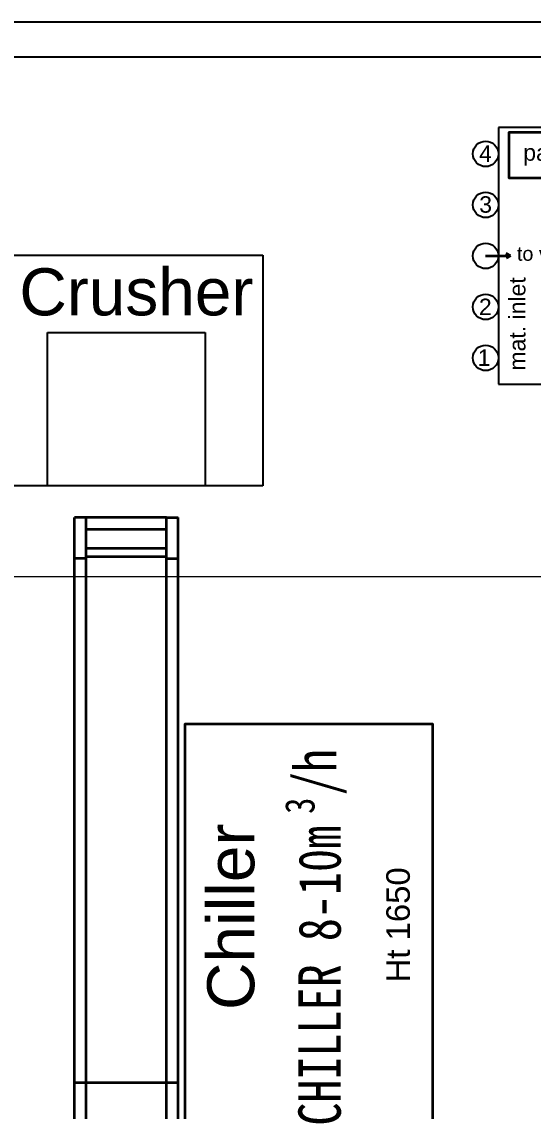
# Model space of a CAD drawing. Header units: millimetres. Extents: x -1052 to 3351, y 0 to 2015.
# Drawn here: x -415.2 to -383, y 1735.9 to 1804.3 of the extents above; entities that cross this region are included whole.
import ezdxf

# ---------------------------------------------------------------- set-up
doc = ezdxf.new("R2010")
doc.units = ezdxf.units.MM
for name, color, linetype, lineweight in [('5剖面线层', 2, 'Continuous', 18), ('7标注层', 7, 'Continuous', 18), ('AM_0', 7, 'Continuous', 25), ('AM_6', 2, 'Continuous', 35), ('AM_8', 7, 'Continuous', 15)]:
    doc.layers.add(name, color=color, linetype=linetype, lineweight=lineweight)
doc.layers.add('TITLE', color=7, linetype='Continuous')
doc.styles.add('PC_TEXTSTYLE', font='', dxfattribs={"width": 0.8})
doc.styles.get("Standard").update_dxf_attribs({"font": 'arial.ttf'})
doc.styles.get('PC_TEXTSTYLE').set_extended_font_data('宋体')

# ---------------------------------------------------------------- blocks, each defined once
blk = doc.blocks.new('*X878')
at = {"layer": '7标注层', "char_height": 180, "attachment_point": 1, "style": 'PC_TEXTSTYLE'}
for s, insert, width in [('{\\H0.7x;\\C3;3}', (-222607.8, 129196.4), 143.36), ('{\\H1.00002x;\\C3;/h}', (-222529, 129158.4), 3189.768), ('{\\C3;CHILLER 8-10m}', (-223932.6, 129139.4), 3189.768), ('{\\H0.7x;\\C3; }', (-222607.8, 129028.4), 143.36)]:
    blk.add_mtext(s, dxfattribs=dict(at, insert=insert, width=width))

msp = doc.modelspace()

# ---------------------------------------------------------------- linework, layer by layer
at = {"color": 7, "linetype": 'Continuous', "lineweight": 35}
for p, q in [((-411.1139, 1773.1857), (-411.8535, 1773.1857)), ((-411.8535, 1770.6195), (-411.8535, 1773.1857)), ((-406.0847, 1773.1857), (-411.1139, 1773.1857)), ((-411.1139, 1770.6195), (-411.1139, 1773.1857)), ((-406.0847, 1770.6195), (-406.0847, 1773.1857)), ((-406.0847, 1773.1857), (-405.3451, 1773.1857)), ((-405.3451, 1770.6195), (-405.3451, 1773.1857)), ((-411.1139, 1772.4461), (-406.0847, 1772.4461)), ((-411.1139, 1771.2628), (-406.0847, 1771.2628)), ((-411.1139, 1770.6195), (-411.8535, 1770.6195)), ((-411.8535, 1696.0653), (-411.8535, 1770.6195)), ((-411.1139, 1770.7398), (-406.0847, 1770.7398)), ((-411.1139, 1696.0653), (-411.1139, 1770.6195)), ((-406.0847, 1770.6195), (-405.3451, 1770.6195)), ((-406.0847, 1696.0653), (-406.0847, 1770.6195)), ((-405.3451, 1696.0653), (-405.3451, 1770.6195)), ((-411.8535, 1737.682), (-405.3451, 1737.682))]:
    msp.add_line(p, q, dxfattribs=at)
msp.add_lwpolyline([(-313.1985, 1804.3371), (-313.1985, 1802.1182), (-445.1267, 1802.1178), (-445.1267, 1804.3366)], close=True)
at = {"layer": 'AM_0'}
for p, q in [((-360.23, 1797.6902), (-385.2282, 1797.6902)), ((-385.2282, 1797.6902), (-385.2282, 1781.5672)), ((-417.1785, 1789.6756), (-400.02, 1789.6756)), ((-400.02, 1789.6756), (-400.02, 1775.1797)), ((-413.5545, 1775.1797), (-413.5545, 1784.8239)), ((-413.5545, 1784.8239), (-403.644, 1784.8239)), ((-403.644, 1784.8239), (-403.644, 1775.1797)), ((-385.2282, 1781.5672), (-360.23, 1781.5672)), ((-400.02, 1775.1797), (-417.1785, 1775.1797)), ((-403.644, 1775.1797), (-413.5545, 1775.1797))]:
    msp.add_line(p, q, dxfattribs=at)
for centre in [(-386.0296, 1796.0397), (-386.0296, 1792.8342), (-386.0296, 1789.6287), (-386.0296, 1786.4232), (-386.0296, 1783.2177)]:
    msp.add_circle(centre, 0.8014, dxfattribs=at)
at = {"layer": 'AM_6'}
for p, q in [((-386.0296, 1789.6287), (-384.4687, 1789.6287)), ((-384.4687, 1789.6287), (-384.7329, 1789.7758)), ((-384.4687, 1789.6287), (-384.7329, 1789.4816))]:
    msp.add_line(p, q, dxfattribs=at)
for points in [[(-377.2352, 1794.5042), (-384.5464, 1794.5042), (-384.5464, 1797.4111), (-377.2352, 1797.4111)], [(-404.8978, 1734.1819), (-404.8978, 1760.2155), (-389.3664, 1760.2155), (-389.3664, 1734.1819)]]:
    msp.add_lwpolyline(points, close=True, dxfattribs=at)
at = {"layer": 'AM_8'}
msp.add_lwpolyline([(-445.2509, 1769.4755), (-328.043, 1769.4755), (-328.043, 1802.1181), (-445.2509, 1802.1181)], close=True, dxfattribs=at)

# ---------------------------------------------------------------- block references
at = {"layer": '7标注层', "xscale": 0.01479181789831161, "yscale": 0.01479181789831161, "zscale": 0.01479181789831161, "rotation": 90}
msp.add_blockref('*X878', (1512.4131, 5047.3452), dxfattribs=at)

# ---------------------------------------------------------------- texts
at = {"layer": '5剖面线层', "color": 1}
msp.add_text('Ht 1650', height=1.47918, rotation=90, dxfattribs=at).set_placement((-390.791, 1743.9729))
at = {"layer": 'TITLE'}
for s, height, p in [('4', 1.0354, (-386.4486, 1795.5342)), ('panel', 1.03543, (-383.6675, 1795.6059)), ('3', 1.0354, (-386.4324, 1792.3395)), ('to vacuum', 0.88751, (-384.0639, 1789.3229)), ('Crusher', 2.95836, (-415.3186, 1785.8893)), ('2', 1.0354, (-386.4539, 1785.907)), ('1', 1.0354, (-386.5292, 1782.7123))]:
    msp.add_text(s, height=height, dxfattribs=at).set_placement(p)
for s, height, p in [('mat. inlet', 1.03543, (-383.53, 1782.418)), ('Chiller', 2.95836, (-400.561, 1742.241))]:
    msp.add_text(s, height=height, rotation=90, dxfattribs=at).set_placement(p)

doc.saveas('drawing.dxf')
